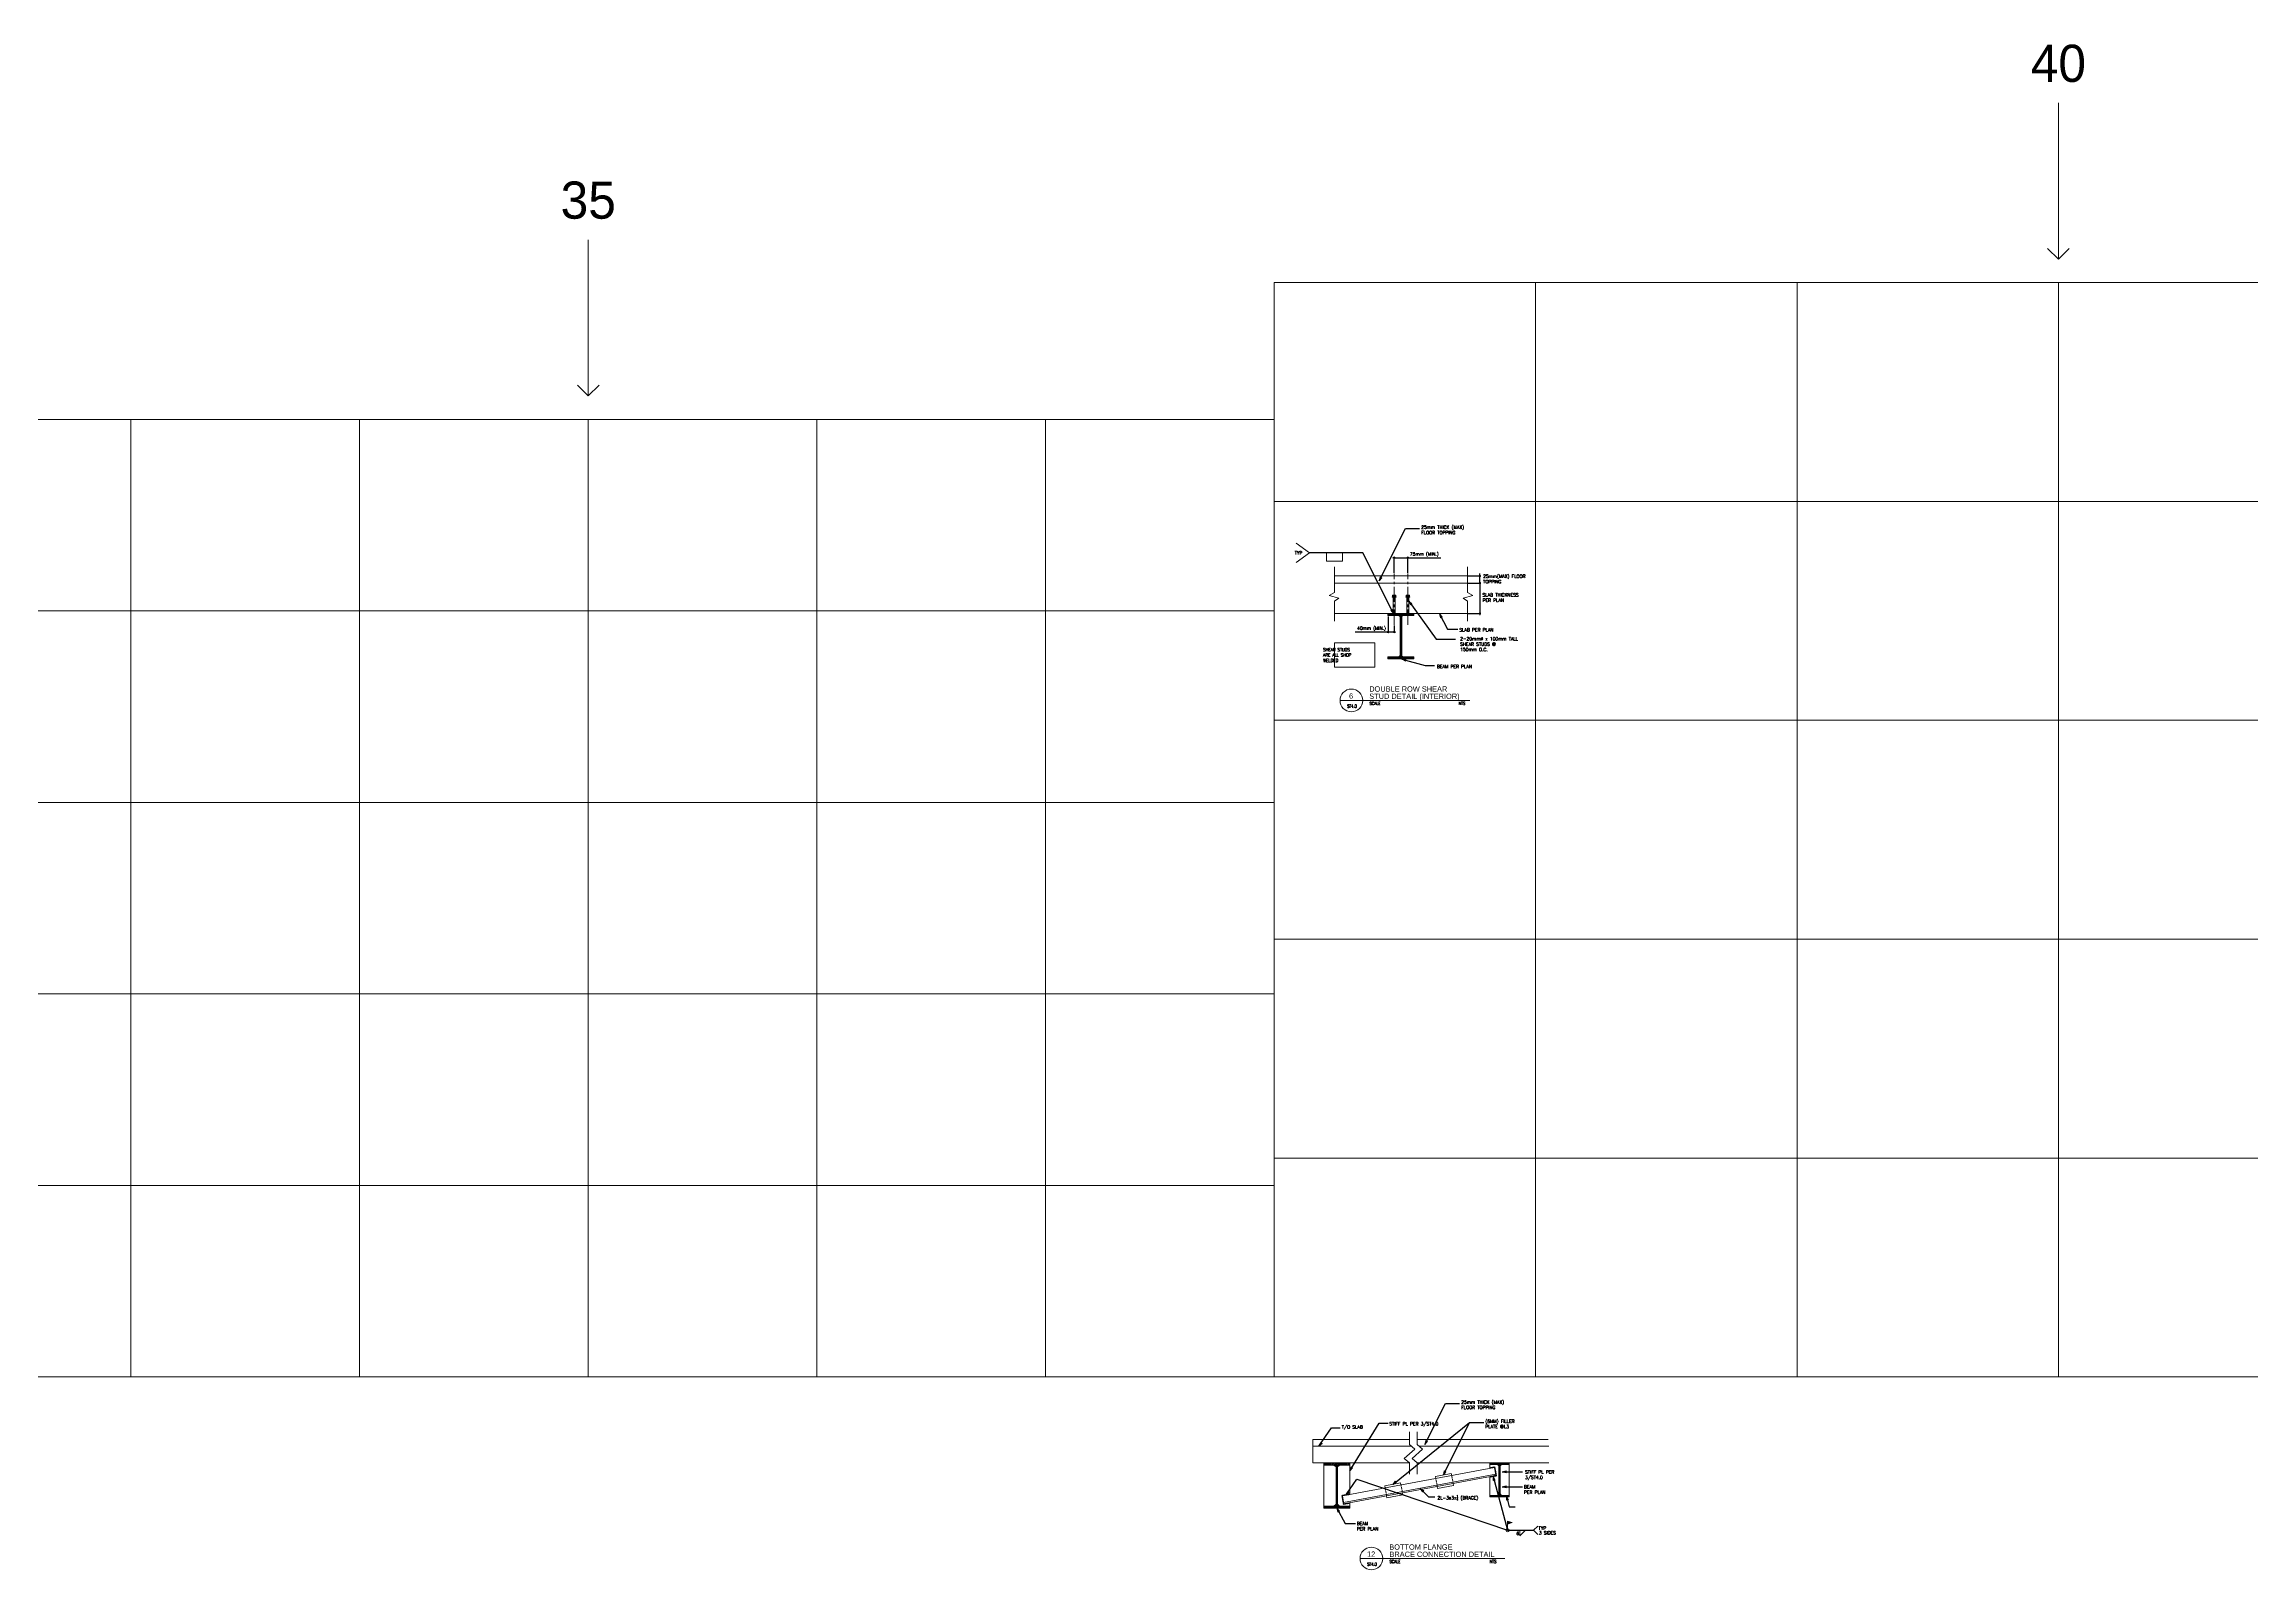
# Model space of a CAD drawing. Header units: millimetres. Extents: x 0 to 437400, y -4782 to 73710.
# Drawn here: x 105579 to 160317, y -4782 to 33030 of the extents above; entities that cross this region are included whole.
import ezdxf
from ezdxf.enums import TextEntityAlignment as Align

# ---------------------------------------------------------------- set-up
doc = ezdxf.new("R2010")
doc.units = ezdxf.units.MM
doc.header["$LTSCALE"] = 10
doc.header["$MEASUREMENT"] = 0
doc.linetypes.add('CENTER2', pattern=[1.125, 0.75, -0.125, 0.125, -0.125])
doc.linetypes.add('DASHED', pattern=[0.75, 0.5, -0.25])
doc.layers.get('0').update_dxf_attribs({"lineweight": 9})
for name, color, linetype, lineweight in [('.1 - NUMBER 8', 8, 'Continuous', 9), ('.2 - RED', 1, 'Continuous', 20), ('DIM', 1, 'Continuous', 5), ('HATCH', 8, 'Continuous', 5), ('PLANTERS', 63, 'Continuous', 9), ('S-Anno-Text', 52, 'Continuous', 15), ('S-ANNO-WELD', 1, 'Continuous', 9), ('S-BEAM-IDEN', 2, 'Continuous', 9), ('S-DETL-LN03', 3, 'Continuous', 9), ('S-DETL-LN8', 8, 'Continuous', 9), ('S-DETL-PATT', 9, 'Continuous', 9)]:
    doc.layers.add(name, color=color, linetype=linetype, lineweight=lineweight)
doc.layers.add('S-DETL-GRID', color=62, linetype='Continuous', lineweight=9, plot=False)
doc.styles.add('1', font='romans.shx', dxfattribs={"width": 0.85, "height": 60})
doc.styles.add('2', font='simplex.shx', dxfattribs={"width": 0.95, "height": 40})
doc.styles.add('80', font='simplex.shx', dxfattribs={"height": 80})
doc.styles.add('ROMANS12', font='ROMANS.shx', dxfattribs={"height": 1.125})
doc.styles.add('ROMANSX', font='ROMANS.shx', dxfattribs={"height": 0.09375})
doc.styles.add('SHEETNAME', font='simplex.shx', dxfattribs={"width": 0.75, "height": 200})
doc.styles.add('TITLE1', font='HELV.shx', dxfattribs={"height": 500})
doc.dimstyles.new('didm40', dxfattribs={"dimtxt": 80, "dimasz": 0.5, "dimexe": 20, "dimexo": 20, "dimgap": 20, "dimtad": 1, "dimdec": 0, "dimrnd": 1, "dimdsep": 46, "dimtxsty": '80', "dimblk1": 'ESCADIM_ARW', "dimblk2": 'ESCADIM_ARW', "dimsah": 1, "dimcen": 50, "dimclrd": 1, "dimclre": 1, "dimclrt": 52, "dimadec": 0, "dimazin": 0, "dimtfac": 1, "dimtdec": 0, "dimtofl": 0, "dimtmove": 0, "dimatfit": 3, "dimldrblk": 'ESCADIM_ARW', "dimfxl": 1, "dimtolj": 1, "dimtzin": 0, "dimarcsym": 0})
doc.dimstyles.new('ESCA_ARW$7', dxfattribs={"dimtxt": 200, "dimasz": 1, "dimexe": 100, "dimexo": 100, "dimgap": 100, "dimtad": 1, "dimdec": 0, "dimrnd": 1, "dimdsep": 46, "dimtxsty": '1', "dimblk1": 'dim_arw', "dimblk2": 'dim_arw', "dimsah": 1, "dimcen": 50, "dimclrd": 1, "dimclre": 256, "dimclrt": 52, "dimadec": 0, "dimazin": 0, "dimtfac": 1, "dimtofl": 0, "dimtmove": 0, "dimatfit": 3, "dimldrblk": 'dim_arw', "dimfxl": 1, "dimtolj": 1, "dimtzin": 0, "dimarcsym": 0})

# ---------------------------------------------------------------- blocks, each defined once
blk = doc.blocks.new('dim_arw')
h = blk.add_hatch(color=256)
h.paths.add_polyline_path([(-126, 29), (0, 0), (-126, -29, -0.115681), (-133, 0, -0.115681)])
h.paths.add_polyline_path([(-249, 58), (-126, 29, 0.115681), (-133, 0, 0.115681), (-126, -29), (-249, -58)])
for p, q in [((0, 0), (-249, 58)), ((-249, 58), (-249, -58)), ((0, 0), (-249, -58))]:
    blk.add_line(p, q)
blk = doc.blocks.new('ESCADIM_ARW')
at = {"color": 9}
blk.add_line((75, 0), (-75, 0), dxfattribs=at)
blk.add_circle((0, 0), 37.5, dxfattribs=at)
blk = doc.blocks.new('*D44')
at = {"layer": 'Defpoints', "color": 0, "transparency": 16777216}
for p in [(139390, 20302), (139052, 19909), (139390, 19909)]:
    blk.add_point(p, dxfattribs=at)
at = {"layer": 'S-BEAM-IDEN', "color": 1, "lineweight": -2, "transparency": 16777216}
for p, q in [((139052, 19929), (139052, 20322)), ((139053, 20302), (139390, 20302)), ((139390, 19929), (139390, 20322)), ((139390, 20302), (140208, 20302))]:
    blk.add_line(p, q, dxfattribs=at)
at = {"layer": 'S-BEAM-IDEN', "color": 1, "lineweight": -2, "transparency": 16777216, "xscale": 0.5, "yscale": 0.5, "zscale": 0.5, "rotation": 180}
blk.add_blockref('ESCADIM_ARW', (139052, 20302), dxfattribs=at)
at = {"layer": 'S-BEAM-IDEN', "color": 1, "lineweight": -2, "transparency": 16777216, "xscale": 0.5, "yscale": 0.5, "zscale": 0.5}
blk.add_blockref('ESCADIM_ARW', (139390, 20302), dxfattribs=at)
at = {"layer": 'S-BEAM-IDEN', "color": 52, "transparency": 16777216, "insert": (139799, 20382), "char_height": 80, "attachment_point": 5, "style": '80'}
blk.add_mtext('\\A1;75mm (MIN.)', dxfattribs=at)
blk = doc.blocks.new('*D45')
at = {"layer": 'Defpoints', "color": 0, "transparency": 16777216}
for p in [(138899, 18867), (139052, 18643), (138899, 18461)]:
    blk.add_point(p, dxfattribs=at)
at = {"layer": 'S-BEAM-IDEN', "color": 1, "lineweight": -2, "transparency": 16777216}
for p, q in [((138899, 18847), (138899, 18441)), ((139052, 18623), (139052, 18441)), ((138899, 18461), (138081, 18461)), ((139052, 18461), (138899, 18461))]:
    blk.add_line(p, q, dxfattribs=at)
at = {"layer": 'S-BEAM-IDEN', "color": 1, "lineweight": -2, "transparency": 16777216, "xscale": 0.5, "yscale": 0.5, "zscale": 0.5, "rotation": 180}
blk.add_blockref('ESCADIM_ARW', (138899, 18461), dxfattribs=at)
at = {"layer": 'S-BEAM-IDEN', "color": 1, "lineweight": -2, "transparency": 16777216, "xscale": 0.5, "yscale": 0.5, "zscale": 0.5}
blk.add_blockref('ESCADIM_ARW', (139052, 18461), dxfattribs=at)
at = {"layer": 'S-BEAM-IDEN', "color": 52, "transparency": 16777216, "insert": (138490, 18542), "char_height": 80, "attachment_point": 5, "style": '80'}
blk.add_mtext('\\A1;40mm (MIN.)', dxfattribs=at)
blk = doc.blocks.new('*D46')
at = {"layer": 'Defpoints', "color": 0, "transparency": 16777216}
for p in [(140869, 19674), (140869, 18919), (141177, 18919)]:
    blk.add_point(p, dxfattribs=at)
at = {"layer": 'S-BEAM-IDEN', "color": 1, "lineweight": -2, "transparency": 16777216}
for p, q in [((140889, 19674), (141197, 19674)), ((141177, 19674), (141177, 18919)), ((140889, 18919), (141197, 18919))]:
    blk.add_line(p, q, dxfattribs=at)
at = {"layer": 'S-BEAM-IDEN', "color": 1, "lineweight": -2, "transparency": 16777216, "xscale": 0.5, "yscale": 0.5, "zscale": 0.5}
for p, rotation in [((141177, 19674), 90), ((141177, 18919), 270)]:
    blk.add_blockref('ESCADIM_ARW', p, dxfattribs=dict(at, rotation=rotation))
at = {"layer": 'S-BEAM-IDEN', "color": 52, "transparency": 16777216, "insert": (141117, 19296), "char_height": 80, "attachment_point": 5, "rotation": 90, "style": '80'}
blk.add_mtext('\\A1;  ', dxfattribs=at)
blk = doc.blocks.new('*D43')
at = {"layer": 'Defpoints', "color": 0, "transparency": 16777216}
for p in [(140869, 19851), (141177, 19851), (140889, 19674)]:
    blk.add_point(p, dxfattribs=at)
at = {"layer": 'S-BEAM-IDEN', "color": 1, "lineweight": -2, "transparency": 16777216}
for p, q in [((140889, 19851), (141197, 19851)), ((141177, 19851), (141177, 19914)), ((141177, 19675), (141177, 19850)), ((140909, 19674), (141197, 19674))]:
    blk.add_line(p, q, dxfattribs=at)
at = {"layer": 'S-BEAM-IDEN', "color": 1, "lineweight": -2, "transparency": 16777216, "xscale": 0.5, "yscale": 0.5, "zscale": 0.5}
for p, rotation in [((141177, 19851), 90), ((141177, 19674), 270)]:
    blk.add_blockref('ESCADIM_ARW', p, dxfattribs=dict(at, rotation=rotation))
blk = doc.blocks.new('WELD AROUND_DYN')
at = {"layer": 'S-ANNO-WELD'}
blk.add_circle((0, 0), 0.0469, dxfattribs=at)
blk = doc.blocks.new('*U8')
at = {"layer": 'S-ANNO-WELD'}
blk.add_line((0, 0), (0, 0.225), dxfattribs=at)
blk.add_lwpolyline([(0, 0.182), (0, 0.268), (-0.13, 0.225), (0, 0.182)], dxfattribs=at)
blk.add_solid([(0, 0.182), (-0.13, 0.225), (0, 0.268)], dxfattribs=at)
blk = doc.blocks.new('*U11')
at = {"layer": 'S-ANNO-WELD'}
blk.add_lwpolyline([(0, 0), (0, -0.162), (0.162, 0)], dxfattribs=at)

msp = doc.modelspace()

# ---------------------------------------------------------------- hatches: boundary and pattern name
at = {"layer": 'HATCH'}
h = msp.add_hatch(dxfattribs=at)
h.set_pattern_fill('ANSI37', color=256, scale=50, angle=15, style=0)
h.set_pattern_definition([(60, (-34971.2375, -19807.596), (-5.41265877, 3.125), []), (150, (-34971.2375, -19807.596), (-3.125, -5.41265877), [])])
h.paths.add_polyline_path([(141591.7, -2454.4), (141549.5, -2228.3), (141423.2, -2251.9), (141423.2, -2267.1), (141537.5, -2245.8), (141574.2, -2442.4), (141423.2, -2470.6), (141423.2, -2485.9)])
h.paths.add_polyline_path([(137792.7, -3163.4), (137949.8, -3134.1), (137949.8, -3118.8), (137804.7, -3145.9), (137768, -2949.3), (137949.8, -2915.4), (137949.8, -2900.1), (137750.5, -2937.3)])
at = {"layer": 'S-DETL-PATT'}
h = msp.add_hatch(dxfattribs=at)
h.set_pattern_fill('ANSI32', color=256, scale=106.666667, style=0)
h.set_pattern_definition([(45, (129555.195, -4470.475), (-28.28427, 28.28427), []), (45, (129574.05, -4470.475), (-28.28427, 28.28427), [])])
edge = h.paths.add_edge_path()
edge.add_line((137949.8, -3204.4), (137699.8, -3204.4))
edge.add_arc((137699.8, -3154.4), 50, 180, 270.00072, ccw=False)
edge.add_line((137649.8, -3154.4), (137649.8, -2694.4))
edge.add_line((137649.8, -2694.4), (137649.8, -2234.4))
edge.add_arc((137699.8, -2234.4), 50, 90.00013, 180.00084, ccw=False)
edge.add_line((137699.8, -2184.4), (137949.8, -2184.4))
edge.add_line((137949.8, -2184.4), (137949.8, -2134.4))
edge.add_line((137949.8, -2134.4), (137309.8, -2134.4))
edge.add_line((137309.8, -2134.4), (137309.8, -2184.4))
edge.add_line((137309.8, -2184.4), (137559.8, -2184.4))
edge.add_arc((137559.8, -2234.4), 50, 0.00084, 90.00072, ccw=False)
edge.add_line((137609.8, -2234.4), (137609.8, -2694.4))
edge.add_line((137609.8, -2694.4), (137609.8, -3154.4))
edge.add_arc((137559.8, -3154.4), 50, -89.99987, 0, ccw=False)
edge.add_line((137559.8, -3204.4), (137309.8, -3204.4))
edge.add_line((137309.8, -3204.4), (137309.8, -3254.4))
edge.add_line((137309.8, -3254.4), (137949.8, -3254.4))
edge.add_line((137949.8, -3254.4), (137949.8, -3204.4))
h = msp.add_hatch(dxfattribs=at)
h.set_pattern_fill('ANSI32', color=256, scale=80, style=0)
h.set_pattern_definition([(45, (135607.204, -3886.455), (-21.2132, 21.2132), []), (45, (135621.346, -3886.455), (-21.2132, 21.2132), [])])
edge = h.paths.add_edge_path()
edge.add_line((141903.2, -2936.9), (141715.7, -2936.9))
edge.add_arc((141715.7, -2899.4), 37.5, 180, 270.00072, ccw=False)
edge.add_line((141678.2, -2899.4), (141678.2, -2554.4))
edge.add_line((141678.2, -2554.4), (141678.2, -2209.4))
edge.add_arc((141715.7, -2209.4), 37.5, 90.00013, 180.00084, ccw=False)
edge.add_line((141715.7, -2171.9), (141903.2, -2171.9))
edge.add_line((141903.2, -2171.9), (141903.2, -2134.4))
edge.add_line((141903.2, -2134.4), (141423.2, -2134.4))
edge.add_line((141423.2, -2134.4), (141423.2, -2171.9))
edge.add_line((141423.2, -2171.9), (141610.7, -2171.9))
edge.add_arc((141610.7, -2209.4), 37.5, 0.00084, 90.00072, ccw=False)
edge.add_line((141648.2, -2209.4), (141648.2, -2554.4))
edge.add_line((141648.2, -2554.4), (141648.2, -2899.4))
edge.add_arc((141610.7, -2899.4), 37.5, -89.99987, 0, ccw=False)
edge.add_line((141610.7, -2936.9), (141423.2, -2936.9))
edge.add_line((141423.2, -2936.9), (141423.2, -2974.4))
edge.add_line((141423.2, -2974.4), (141903.2, -2974.4))
edge.add_line((141903.2, -2974.4), (141903.2, -2936.9))

# ---------------------------------------------------------------- linework, layer by layer
at = {"layer": '.1 - NUMBER 8', "linetype": 'CENTER2', "ltscale": 50}
for p, q in [((139052.1, 18642.7), (139052.1, 19909.2)), ((139390.2, 18642.7), (139390.2, 19909.2))]:
    msp.add_line(p, q, dxfattribs=at)
at = {"layer": '.2 - RED'}
for points in [[(137609.8, -2233.3), (137559.7, -2184.4), (137309.8, -2184.4), (137309.8, -3204.4), (137559.8, -3204.4), (137609.8, -3154.4)], [(141678.2, -2208.5), (141715.8, -2171.9), (141903.2, -2171.9), (141903.2, -2936.9), (141715.7, -2936.9), (141678.2, -2899.4)]]:
    msp.add_lwpolyline(points, close=True, dxfattribs=at)
for points in [[(137949.8, -3118.8), (137949.8, -3204.4), (137699.8, -3204.4), (137649.8, -3154.4), (137649.8, -2233.3), (137699.9, -2184.4), (137949.8, -2184.4), (137949.8, -2915.4)], [(141423.2, -2470.6), (141423.2, -2936.9), (141610.7, -2936.9), (141648.2, -2899.4), (141648.2, -2208.5), (141610.6, -2171.9), (141423.2, -2171.9), (141423.2, -2267.1)]]:
    msp.add_lwpolyline(points, dxfattribs=at)
at = {"layer": 'PLANTERS', "color": 2, "ltscale": 800}
for p, q in [((136951.2, 20422.1), (136624.2, 20661.6)), ((136951.2, 20422.1), (136624.2, 20182.6)), ((137378.2, 20422.1), (137378.2, 20220.1)), ((137768.2, 20220.1), (137768.2, 20422.1)), ((137378.2, 20220.1), (137768.2, 20220.1)), ((140868.7, 19850.6), (137573.7, 19850.6)), ((140868.7, 19674), (137573.7, 19674)), ((139099.6, 19336.7), (139003.6, 19336.7)), ((139003.6, 19326.7), (139003.6, 19336.7)), ((139099.6, 19326.7), (139003.6, 19326.7)), ((139012.1, 19326.7), (139012.1, 19376.7)), ((139092.1, 19376.7), (139012.1, 19376.7)), ((139027.1, 18921.2), (139027.1, 19326.7)), ((139033.1, 19326.7), (139033.1, 19376.7)), ((139071.1, 19326.7), (139071.1, 19376.7)), ((139077.1, 18921.2), (139077.1, 19326.7)), ((139092.1, 19326.7), (139092.1, 19376.7)), ((139099.6, 19326.7), (139099.6, 19336.7)), ((139342.7, 19336.7), (139438.7, 19336.7)), ((139342.7, 19326.7), (139342.7, 19336.7)), ((139342.7, 19326.7), (139438.7, 19326.7)), ((139350.2, 19326.7), (139350.2, 19376.7)), ((139350.2, 19376.7), (139430.2, 19376.7)), ((139365.2, 18921.2), (139365.2, 19326.7)), ((139371.2, 19326.7), (139371.2, 19376.7)), ((139409.2, 19326.7), (139409.2, 19376.7)), ((139415.2, 18921.2), (139415.2, 19326.7)), ((139430.2, 19326.7), (139430.2, 19376.7)), ((139438.7, 19326.7), (139438.7, 19336.7)), ((140868.7, 18918.5), (137573.7, 18918.5)), ((139431.2, -1555.8), (137033.2, -1555.8)), ((139431.2, -1359.4), (139431.2, -1672.9)), ((139622.7, -1359.4), (139622.7, -1672.9)), ((142872.2, -1555.8), (139622.7, -1555.8)), ((137033.2, -2134.4), (137033.2, -1721.4)), ((137033.2, -1721.4), (139485.2, -1721.4)), ((137033.2, -2134.4), (139431.2, -2134.4)), ((139563.7, -1791.9), (139302.7, -2023.9)), ((139302.7, -2023.9), (139431.2, -2134.4)), ((139431.2, -1672.9), (139563.7, -1791.9)), ((139431.2, -2134.4), (139431.2, -2412.4)), ((139755.2, -1791.9), (139494.2, -2023.9)), ((139494.2, -2023.9), (139622.7, -2134.4)), ((139622.7, -1672.9), (139755.2, -1791.9)), ((139622.7, -2134.4), (142886.2, -2134.4)), ((139622.7, -2134.4), (139622.7, -2412.4)), ((139676.7, -1721.4), (142886.2, -1721.4)), ((137768, -2949.3), (141537.5, -2245.8)), ((137799.2, -3116.4), (141568.7, -2412.9)), ((137804.7, -3145.9), (141574.2, -2442.4)), ((141574.2, -2442.4), (141537.5, -2245.8)), ((137804.7, -3145.9), (137768, -2949.3))]:
    msp.add_line(p, q, dxfattribs=at)
for points in [[(137573.7, 20074.5), (137573.7, 19439.5), (137438.7, 19369), (137679.7, 19298.5), (137573.7, 19228), (137573.7, 18728)], [(140868.7, 20074.5), (140868.7, 19439.5), (141003.7, 19369), (140762.7, 19298.5), (140868.7, 19228), (140868.7, 18728)]]:
    msp.add_lwpolyline(points, dxfattribs=at)
at = {"layer": 'S-Anno-Text', "color": 1}
for p, q in [((137708.9, 16764.8), (140931.1, 16764.8)), ((138205, -4501.1), (141794.3, -4501.1))]:
    msp.add_line(p, q, dxfattribs=at)
msp.add_lwpolyline([(137573.7, 17589.8), (138573.7, 17589.8), (138573.7, 18189.6), (137573.7, 18189.6)], close=True, dxfattribs=at)
for centre in [(137990.1, 16764.8), (138486.2, -4501.1)]:
    msp.add_circle(centre, 281.2, dxfattribs=at)
at = {"layer": 'S-ANNO-WELD'}
msp.add_lwpolyline([(142614.1, -3699.3), (142510.2, -3803.1), (142614.1, -3907)], dxfattribs=at)
at = {"layer": 'S-BEAM-IDEN'}
msp.add_line((137033.2, -1721.4), (137033.2, -1555.8), dxfattribs=at)
for points in [[(138827.9, -2751.5), (138818.7, -2702.4), (139211.9, -2629), (139221.1, -2678.1)], [(140084.4, -2517), (140075.2, -2467.9), (140468.4, -2394.5), (140477.6, -2443.6)], [(140514.3, -2640.2), (140523.4, -2689.4), (140130.2, -2762.8), (140121.1, -2713.6)], [(139257.8, -2874.7), (139266.9, -2923.9), (138873.7, -2997.3), (138864.6, -2948.1)]]:
    msp.add_lwpolyline(points, dxfattribs=at)
at = {"layer": 'S-DETL-GRID'}
for p, q in [((142560, 27120), (142560, 0)), ((149040, 27120), (149040, 0)), ((155520, 27120), (155520, 0)), ((107730, 23730), (107730, 0)), ((113400, 23730), (113400, 0)), ((119070, 23730), (119070, 0)), ((124740, 23730), (124740, 0)), ((130410, 23730), (130410, 0)), ((174960, 21696), (136080, 21696)), ((136080, 18984), (102060, 18984)), ((174960, 16272), (136080, 16272)), ((136080, 14238), (102060, 14238)), ((174960, 10848), (136080, 10848)), ((136080, 9492), (102060, 9492)), ((174960, 5424), (136080, 5424)), ((136080, 4746), (102060, 4746))]:
    msp.add_line(p, q, dxfattribs=at)
for points in [[(155520, 31574.4), (155520, 27702.3), (155253.2, 27969)], [(155520, 31574.4), (155520, 27702.3), (155786.8, 27969)], [(119070, 28184.4), (119070, 24312.3), (118803.2, 24579)], [(119070, 28184.4), (119070, 24312.3), (119336.8, 24579)]]:
    msp.add_lwpolyline(points, dxfattribs=at)
at = {"layer": 'S-DETL-GRID', "color": 252}
msp.add_lwpolyline([(136080, 27120), (174960, 27120), (174960, 0), (136080, 0)], close=True, dxfattribs=at)
at = {"layer": 'S-DETL-GRID'}
msp.add_lwpolyline([(102060, 23730), (136080, 23730), (136080, 0), (102060, 0)], close=True, dxfattribs=at)
at = {"layer": 'S-DETL-LN03'}
for p, q in [((139538.8, 18917), (138898.8, 18917)), ((138898.8, 18917), (138898.8, 18867)), ((138898.8, 18867), (139148.8, 18867)), ((139198.8, 18817), (139198.8, 18357)), ((139238.8, 18357), (139238.8, 18817)), ((139288.8, 18867), (139538.8, 18867)), ((139538.8, 18867), (139538.8, 18917)), ((139198.8, 18357), (139198.8, 17897)), ((139238.8, 17897), (139238.8, 18357)), ((139148.8, 17847), (138898.8, 17847)), ((138898.8, 17847), (138898.8, 17797)), ((138898.8, 17797), (139538.8, 17797)), ((139538.8, 17847), (139288.8, 17847)), ((139538.8, 17797), (139538.8, 17847))]:
    msp.add_line(p, q, dxfattribs=at)
for points in [[(137949.8, -3204.4), (137699.8, -3204.4, -0.4142172), (137649.8, -3154.4), (137649.8, -2694.4), (137649.8, -2234.4, -0.4142172), (137699.8, -2184.4), (137949.8, -2184.4), (137949.8, -2134.4), (137309.8, -2134.4), (137309.8, -2184.4), (137559.8, -2184.4, -0.4142129), (137609.8, -2234.4), (137609.8, -2694.4), (137609.8, -3154.4, -0.4142129), (137559.8, -3204.4), (137309.8, -3204.4), (137309.8, -3254.4), (137949.8, -3254.4)], [(141903.2, -2936.9), (141715.7, -2936.9, -0.4142172), (141678.2, -2899.4), (141678.2, -2554.4), (141678.2, -2209.4, -0.4142172), (141715.7, -2171.9), (141903.2, -2171.9), (141903.2, -2134.4), (141423.2, -2134.4), (141423.2, -2171.9), (141610.7, -2171.9, -0.4142129), (141648.2, -2209.4), (141648.2, -2554.4), (141648.2, -2899.4, -0.4142129), (141610.7, -2936.9), (141423.2, -2936.9), (141423.2, -2974.4), (141903.2, -2974.4)]]:
    msp.add_lwpolyline(points, format="xyb", close=True, dxfattribs=at)
for centre, start, end in [((139148.8, 18817), 0.00084, 90.00072), ((139288.8, 18817), 90.00013, 180.00084), ((139148.8, 17897), 270.00013, 0), ((139288.8, 17897), 180, 270.00072)]:
    msp.add_arc(centre, 50, start, end, dxfattribs=at)
at = {"layer": 'S-DETL-LN8', "linetype": 'DASHED', "ltscale": 5}
for points in [[(139221.1, -2678.1), (139257.8, -2874.7)], [(140121.1, -2713.6), (140084.4, -2517)], [(140477.6, -2443.6), (140514.3, -2640.2)], [(138864.6, -2948.1), (138827.9, -2751.5)]]:
    msp.add_lwpolyline(points, dxfattribs=at)
at = {"layer": 'S-DETL-PATT'}
for p, q in [((138898.8, 18876.9), (138939, 18917)), ((138898.8, 18914.6), (138901.3, 18917)), ((138907.8, 18867), (138957.8, 18917)), ((138945.5, 18867), (138995.5, 18917)), ((138964.4, 18867), (139014.4, 18917)), ((139002.1, 18867), (139052.1, 18917)), ((139021, 18867), (139071, 18917)), ((139058.7, 18867), (139108.7, 18917)), ((139077.5, 18867), (139127.5, 18917)), ((139115.2, 18867), (139165.2, 18917)), ((139134.1, 18867), (139184.1, 18917)), ((139168, 18863.2), (139221.8, 18917)), ((139179.9, 18856.2), (139240.7, 18917)), ((139195.7, 18834.4), (139278.4, 18917)), ((139198.8, 18818.6), (139297.2, 18917)), ((139198.8, 18780.9), (139239, 18821.1)), ((139198.8, 18762.1), (139238.8, 18802.1)), ((139198.8, 18724.3), (139238.8, 18764.3)), ((139198.8, 18705.5), (139238.8, 18745.5)), ((139198.8, 18667.8), (139238.8, 18707.8)), ((139198.8, 18648.9), (139238.8, 18688.9)), ((139198.8, 18611.2), (139238.8, 18651.2)), ((139198.8, 18592.4), (139238.8, 18632.3)), ((139284.8, 18866.9), (139335, 18917)), ((139303.8, 18867), (139353.8, 18917)), ((139341.5, 18867), (139391.5, 18917)), ((139360.4, 18867), (139410.4, 18917)), ((139398.1, 18867), (139448.1, 18917)), ((139416.9, 18867), (139466.9, 18917)), ((139454.7, 18867), (139504.7, 18917)), ((139473.5, 18867), (139523.5, 18917)), ((139511.2, 18867), (139538.8, 18894.6)), ((139530.1, 18867), (139538.8, 18875.8)), ((139198.8, 18554.6), (139238.8, 18594.6)), ((139198.8, 18535.8), (139238.8, 18575.8)), ((139198.8, 18498.1), (139238.8, 18538.1)), ((139198.8, 18479.2), (139238.8, 18519.2)), ((139198.8, 18441.5), (139238.8, 18481.5)), ((139198.8, 18422.6), (139238.8, 18462.6)), ((139198.8, 18384.9), (139238.8, 18424.9)), ((139198.8, 18366.1), (139238.8, 18406.1)), ((139198.8, 18328.4), (139238.8, 18368.4)), ((139198.8, 18309.5), (139238.8, 18349.5)), ((139198.8, 18271.8), (139238.8, 18311.8)), ((139198.8, 18252.9), (139238.8, 18292.9)), ((139198.8, 18215.2), (139238.8, 18255.2)), ((139198.8, 18196.4), (139238.8, 18236.4)), ((139198.8, 18158.7), (139238.8, 18198.7)), ((139198.8, 18139.8), (139238.8, 18179.8)), ((139198.8, 18102.1), (139238.8, 18142.1)), ((139198.8, 18083.2), (139238.8, 18123.2)), ((139198.8, 18045.5), (139238.8, 18085.5)), ((139198.8, 18026.7), (139238.8, 18066.7)), ((138898.8, 17802.1), (138943.8, 17847)), ((138898.8, 17839.8), (138906.1, 17847)), ((138912.6, 17797), (138962.6, 17847)), ((138950.3, 17797), (139000.3, 17847)), ((138969.2, 17797), (139019.2, 17847)), ((139006.9, 17797), (139056.9, 17847)), ((139025.8, 17797), (139075.8, 17847)), ((139063.5, 17797), (139113.5, 17847)), ((139082.3, 17797), (139132.3, 17847)), ((139120.1, 17797), (139238.8, 17915.8)), ((139138.9, 17797), (139238.8, 17897)), ((139176.6, 17797), (139247.9, 17868.3)), ((139195.5, 17797), (139257, 17858.5)), ((139198.8, 17989), (139238.8, 18029)), ((139198.8, 17970.1), (139238.8, 18010.1)), ((139198.8, 17932.4), (139238.8, 17972.4)), ((139198.8, 17913.5), (139238.8, 17953.5)), ((139233.2, 17797), (139283.5, 17847.3)), ((139252, 17797), (139302, 17847)), ((139289.8, 17797), (139339.8, 17847)), ((139308.6, 17797), (139358.6, 17847)), ((139346.3, 17797), (139396.3, 17847)), ((139365.2, 17797), (139415.2, 17847)), ((139402.9, 17797), (139452.9, 17847)), ((139421.8, 17797), (139471.8, 17847)), ((139459.5, 17797), (139509.5, 17847)), ((139478.3, 17797), (139528.3, 17847)), ((139516, 17797), (139538.8, 17819.8)), ((139534.9, 17797), (139538.8, 17801))]:
    msp.add_line(p, q, dxfattribs=at)

# ---------------------------------------------------------------- block references
at = {"layer": 'S-ANNO-WELD'}
for name, p, xscale, yscale, zscale in [('WELD AROUND_DYN', (141864.3, -3803.1), 853.3333333333721, 853.3333333333721, 853.3333333333721), ('*U8', (141864.3, -3803.1), -853.3333333333721, 853.3333333333139, 853.3333333333334), ('*U11', (142168.7, -3803.1), 853.3333333333721, 853.3333333333721, 853.3333333333721)]:
    msp.add_blockref(name, p, dxfattribs=dict(at, xscale=xscale, yscale=yscale, zscale=zscale))

# ---------------------------------------------------------------- texts
at = {"layer": 'DIM', "color": 52, "insert": (137640.3, 17889.7), "char_height": 80, "attachment_point": 5, "style": '1'}
msp.add_mtext('\\A1;\\pxql;SHEAR STUDS\\PARE ALL SHOP\\PWELDED', dxfattribs=at)
at = {"layer": 'S-Anno-Text', "color": 5, "style": 'TITLE1'}
for s, p in [('DOUBLE ROW SHEAR', (138434.1, 16983)), ('STUD DETAIL (INTERIOR)', (138434.1, 16803)), ('BOTTOM FLANGE', (138930.2, -4282.9)), ('BRACE CONNECTION DETAIL', (138934.9, -4462.9))]:
    msp.add_text(s, height=131.25, dxfattribs=at).set_placement(p)
at = {"layer": 'S-Anno-Text', "style": 'SHEETNAME', "width": 0.75}
for p in [(138005.8, 16585.6), (138501.9, -4680.3)]:
    msp.add_text('ST4.0', height=75, dxfattribs=at).set_placement(p, align=Align.CENTER)
at = {"layer": 'S-Anno-Text', "color": 5, "style": 'TITLE1'}
for s, height, p in [('6', 131.2, (137984.2, 16807.3)), ('12', 131.25, (138480.3, -4458.6))]:
    msp.add_text(s, height=height, dxfattribs=at).set_placement(p, align=Align.CENTER)
at = {"layer": 'S-Anno-Text', "style": '2', "width": 0.85}
for p in [(138440.1, 16652.3), (138936.2, -4613.6)]:
    msp.add_text('SCALE', height=75, dxfattribs=at).set_placement(p)
for p in [(140816.3, 16652.3), (141586.5, -4613.6)]:
    msp.add_text('NTS', height=75, dxfattribs=at).set_placement(p, align=Align.RIGHT)
at = {"layer": 'S-Anno-Text', "char_height": 80}
for s, insert, width, attachment_point, style in [('25mm THICK (MAX) FLOOR TOPPING', (139722, 21098.8), 1378.346, 1, 'ROMANS12'), ('TYP', (136588.2, 20462.6), 1378.346, 1, 'ROMANS12'), ('25mm(MAX) FLOOR TOPPING', (141258.4, 19882.5), 1378.346, 1, 'ROMANS12'), ('SLAB THICKNESS \\PPER PLAN', (141243.3, 19421), 1378.346, 1, 'ROMANS12'), ('SLAB PER PLAN', (140666.7, 18553.5), 1378.346, 1, 'ROMANS12'), ('2-20mm%%C x 100mm TALL \\PSHEAR STUDS @ 150mm O.C.', (140687.9, 18333.4), 1378.346, 1, 'ROMANS12'), ('BEAM PER PLAN', (140111.7, 17643.8), 1378.346, 1, 'ROMANS12'), ('25mm THICK (MAX) FLOOR TOPPING', (140715.1, -584.6), 1378.346, 1, 'ROMANS12'), ('(6MM) FILLER \\PPLATE @L3', (141311.7, -1059.5), 1378.346, 1, 'ROMANS12'), ('T/O SLAB', (137753.2, -1201.8), 1378.346, 1, 'ROMANS12'), ('STIFF PL PER 3/ST4.0', (138930.7, -1121.9), 1378.346, 1, 'ROMANS12'), ('BEAM \\PPER PLAN', (142270.2, -2686.3), 1378.346, 1, 'ROMANS12'), ('STIFF PL PER \\P3/ST4.0', (142298.4, -2318.2), 1378.346, 1, 'ROMANS12'), ('\\A1;2L-3x3x{\\H0.7x;\\S1/4;} (BRACE)', (140124.6, -2930.2), 1378.346, 1, 'ROMANS12'), ('BEAM \\PPER PLAN', (138125.8, -3593.9), 1378.346, 1, 'ROMANS12'), ('TYP', (142631.7, -3750.8), 333.333, 4, 'ROMANSX'), ('3 SIDES', (142638, -3864.6), 550.332, 4, 'ROMANSX'), ('6', (142081.9, -3881.7), 550.332, 4, 'ROMANSX')]:
    msp.add_mtext(s, dxfattribs=dict(at, insert=insert, width=width, attachment_point=attachment_point, style=style))
at = {"layer": 'S-DETL-GRID'}
for s, p in [('40', (155520, 32094.4)), ('35', (119070, 28704.4))]:
    msp.add_text(s, height=921.78, dxfattribs=at).set_placement(p, align=Align.CENTER)

# ---------------------------------------------------------------- dimensions: what is measured, and where the dimension line sits
at = {"layer": 'S-BEAM-IDEN'}
for base, p1, p2, text, picture, middle in [((139390.2, 20301.5), (139052.1, 19909.2), (139390.2, 19909.2), '75mm (MIN.)', '*D44', (139799.3, 20382.5)), ((138898.8, 18461), (139052.1, 18642.7), (138898.8, 18867), '40mm (MIN.)', '*D45', (138489.8, 18542))]:
    dim = msp.add_linear_dim(base=base, p1=p1, p2=p2, text=text, dimstyle='didm40', dxfattribs=at)
    dim.commit()
    dim.dimension.update_dxf_attribs({"geometry": picture, "text_midpoint": middle})
dim = msp.add_linear_dim(base=(141177.1, 19850.6), p1=(140888.7, 19674), p2=(140868.7, 19850.6), angle=90, text=' ', dimstyle='didm40', dxfattribs=at)
dim.commit()
dim.dimension.update_dxf_attribs({"geometry": '*D43', "text_midpoint": (141177.1, 19893.6), "dimtype": 160})
dim = msp.add_linear_dim(base=(141177.1, 18918.5), p1=(140868.7, 19674), p2=(140868.7, 18918.5), angle=90, text='  ', dimstyle='didm40', dxfattribs=at)
dim.commit()
dim.dimension.update_dxf_attribs({"geometry": '*D46', "text_midpoint": (141117.1, 19296.3)})

# ---------------------------------------------------------------- leaders
at = {"layer": 'S-Anno-Text'}
for points in [[(138682.1, 19727.1), (139329.3, 21026.2), (139681.8, 21026.2)], [(139031.2, 18921.6), (138274.2, 20422.1), (136951.2, 20422.1)], [(139415.2, 19226.5), (140090.9, 18285.8), (140570.9, 18287.5)], [(140171.7, 18913.5), (140376.2, 18535), (140633.2, 18535)], [(139240.2, 17788.9), (139819.2, 17628.4), (140054.2, 17628.4)], [(139815.5, -1674.7), (140322.4, -657.2), (140674.9, -657.2)], [(137187.7, -1721.4), (137498.2, -1266.4), (137709.2, -1266.4)], [(137949.8, -2325.9), (138681.7, -1147.9), (138899.7, -1147.9)], [(139015.3, -2665.7), (140919, -1132.1), (141271.5, -1132.1)], [(140271.8, -2431.2), (140919, -1132.1), (141271.5, -1132.1)], [(137855.6, -2933), (138125.4, -2531.3), (141864.3, -3803.1), (142510.2, -3803.1)], [(141506.8, -2470.2), (141864.3, -3803.1), (142510.2, -3803.1)], [(141725.6, -2355.6), (142235.7, -2355.6)], [(141725.6, -2725.2), (142235.7, -2725.2)], [(137629.8, -3254.4), (137834.3, -3632.9), (138091.3, -3632.9)], [(139699.6, -2763.2), (139903.1, -2976.2), (140061.6, -2976.2)], [(141835.6, -2955.4), (141906.7, -3220.4), (142053.2, -3220.4)]]:
    msp.add_leader(points, dimstyle='ESCA_ARW$7', override={"dimscale": 0.4}, dxfattribs=at)

doc.saveas('drawing.dxf')
